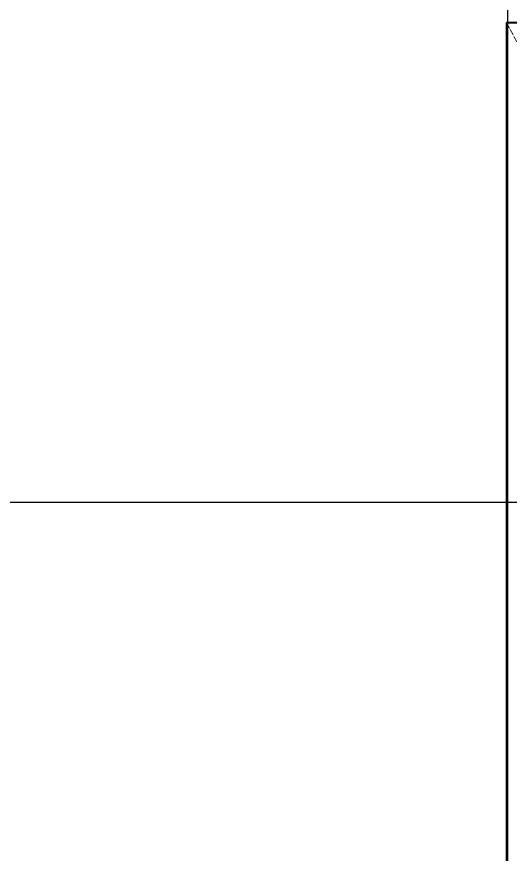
# Model space of a CAD drawing. Header units: inches. Extents: x 23291 to 181956, y 9161 to 51408.
# Drawn here: x 104396 to 106295, y 17415 to 20640 of the extents above; entities that cross this region are included whole.
import ezdxf

# ---------------------------------------------------------------- set-up
doc = ezdxf.new("R2010")
doc.units = ezdxf.units.IN
doc.header["$MEASUREMENT"] = 0
doc.linetypes.add('ACAD_ISO04W100', pattern=[30, 24, -3, 0, -3])
doc.linetypes.add('CENTER2', pattern=[1.125, 0.75, -0.125, 0.125, -0.125])
doc.layers.add('bulkhead', color=1, linetype='Continuous')
doc.layers.add('CL', color=2, linetype='Continuous')
doc.layers.add('Deck', color=165, linetype='Continuous', lineweight=40)
doc.layers.add('hatch', color=8, linetype='Continuous', lineweight=9)

msp = doc.modelspace()

# ---------------------------------------------------------------- linework, layer by layer
at = {"layer": 'bulkhead', "linetype": 'ByBlock'}
msp.add_line((106284.8, 24002.2), (106284.8, 13536), dxfattribs=at)
at = {"layer": 'CL', "linetype": 'CENTER2'}
for p, q in [((175378.8, 18769.1), (99265.5, 18769.1)), ((178232.2, 18769.1), (102008.1, 18769.1))]:
    msp.add_line(p, q, dxfattribs=at)
at = {"layer": 'Deck'}
for q in [(108243.1, 20617.5), (106281.2, 16921.3)]:
    msp.add_line((106281.2, 20617.5), q, dxfattribs=at)
at = {"layer": 'hatch', "linetype": 'ACAD_ISO04W100'}
msp.add_line((106281.2, 20617.5), (108243.1, 16921.3), dxfattribs=at)

doc.saveas('drawing.dxf')
